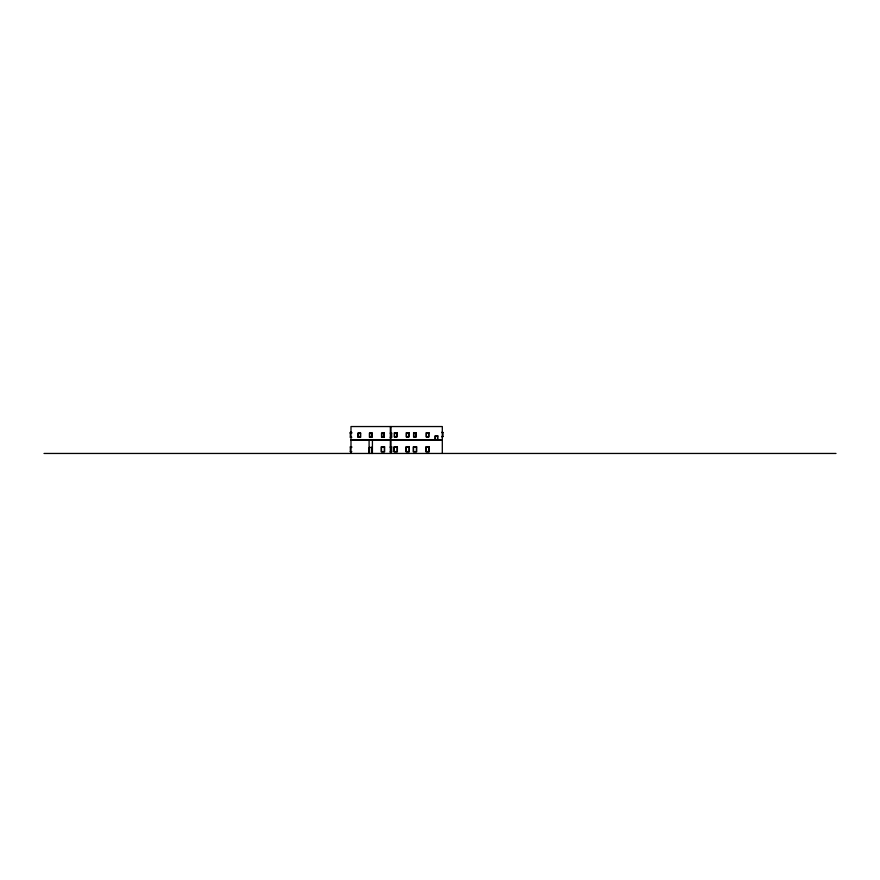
<?xml version="1.0" encoding="UTF-8"?>
<svg xmlns="http://www.w3.org/2000/svg" width="880" height="880" viewBox="0 0 880 880"><rect width="100%" height="100%" fill="white"/><g stroke="black" fill="none" stroke-linecap="round" stroke-linejoin="round"><path stroke-width="1.32" d="M351.659 432.366L350.328 432.366L350.328 437.338L351.659 437.338M441.65 432.366L442.981 432.366L442.981 436.678L441.65 436.678M350.328 432.575L351.659 432.575M441.65 432.575L442.981 432.575M350.328 433.026L351.659 433.026M390.346 433.026L391.666 433.026L391.666 437.338L390.346 437.338M350.328 433.235L351.659 433.235M390.346 433.235L391.666 433.235M441.65 436.469L442.981 436.469M350.328 437.14L351.659 437.14M390.346 437.14L391.666 437.14M350.988 439.67L442.31 439.67M350.988 440.33L442.31 440.33M351.659 446.809L350.328 446.809L350.328 451.792L351.659 451.792M390.346 446.809L391.666 446.809L391.666 451.792L390.346 451.792M350.328 447.018L351.659 447.018M390.346 447.018L391.666 447.018M350.988 447.469L351.659 447.469M390.346 447.469L391.006 447.469M350.328 451.583L351.659 451.583M390.346 451.583L391.666 451.583M44 453.453L836 453.453M442.31 453.453L442.31 426.547L350.988 426.547L350.988 453.453M391.006 426.547L391.006 453.453M390.346 426.547L390.346 439.67M390.346 440.33L390.346 453.453M372.416 440.33L372.416 453.453M372.24 446.886L372.24 453.453M371.998 453.453L371.998 447.469L369.336 447.469L369.336 453.453M371.833 447.469L371.833 453.453M369.501 447.469L369.501 453.453M369.094 440.33L369.094 453.453M396.979 432.696L394.328 432.696L394.328 437.008L396.979 437.008L396.979 432.696M408.936 432.696L406.285 432.696L406.285 437.008L408.936 437.008L408.936 432.696M416.24 432.696L413.589 432.696L413.589 437.008L416.24 437.008L416.24 432.696M428.868 432.696L426.206 432.696L426.206 437.008L428.868 437.008L428.868 432.696M396.781 432.905L394.537 432.905L394.537 436.799L396.781 436.799L396.781 432.905M408.727 432.905L406.494 432.905L406.494 436.799L408.727 436.799L408.727 432.905M416.042 432.905L413.798 432.905L413.798 436.799L416.042 436.799L416.042 432.905M428.659 432.905L426.415 432.905L426.415 436.799L428.659 436.799L428.659 432.905M360.624 433.026L357.962 433.026L357.962 437.338L360.624 437.338L360.624 433.026M372.075 433.026L369.424 433.026L369.424 437.338L372.075 437.338L372.075 433.026M384.197 433.026L381.546 433.026L381.546 437.338L384.197 437.338L384.197 433.026M360.415 433.235L358.171 433.235L358.171 437.14L360.415 437.14L360.415 433.235M371.866 433.235L369.633 433.235L369.633 437.14L371.866 437.14L371.866 433.235M383.988 433.235L381.755 433.235L381.755 437.14L383.988 437.14L383.988 433.235M437.745 435.853L435.094 435.853L435.094 440.165L437.745 440.165L437.745 435.853M437.536 436.062L435.292 436.062L435.292 439.956L437.536 439.956L437.536 436.062M384.593 446.809L381.271 446.809L381.271 451.792L384.593 451.792L384.593 446.809M397.375 446.809L394.053 446.809L394.053 451.792L397.375 451.792L397.375 446.809M409.332 446.809L406.01 446.809L406.01 451.792L409.332 451.792L409.332 446.809M416.636 446.809L413.314 446.809L413.314 451.792L416.636 451.792L416.636 446.809M429.253 446.809L425.931 446.809L425.931 451.792L429.253 451.792L429.253 446.809M384.384 447.018L381.48 447.018L381.48 451.583L384.384 451.583L384.384 447.018M397.166 447.018L394.262 447.018L394.262 451.583L397.166 451.583L397.166 447.018M409.123 447.018L406.219 447.018L406.219 451.583L409.123 451.583L409.123 447.018M416.427 447.018L413.523 447.018L413.523 451.583L416.427 451.583L416.427 447.018M429.044 447.018L426.14 447.018L426.14 451.583L429.044 451.583L429.044 447.018"/></g></svg>
